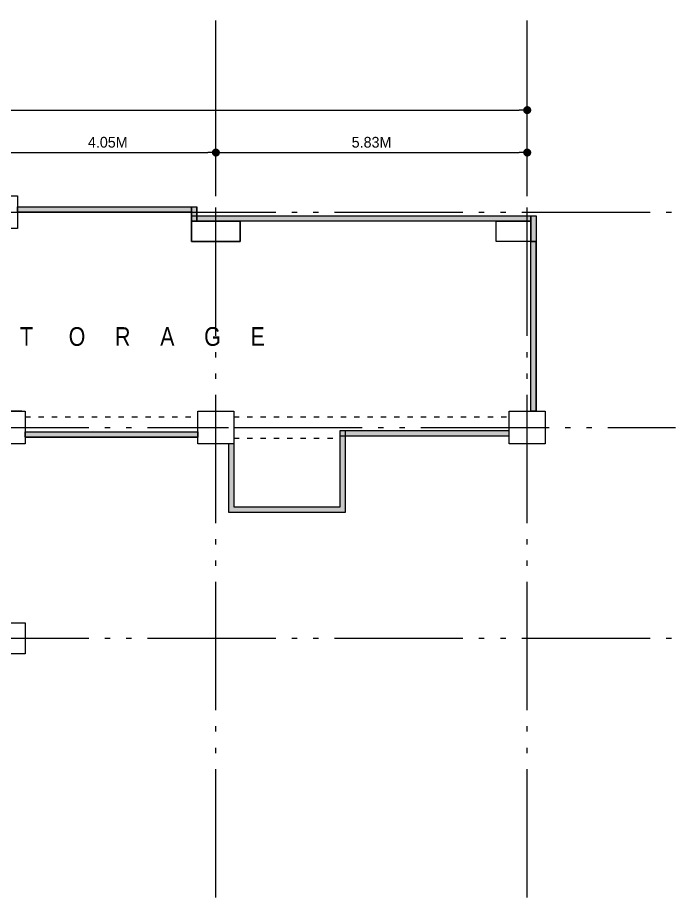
# Model space of a CAD drawing. Header units: metres. Extents: x 1770 to 2101, y 1850 to 1943.
# Drawn here: x 1794.7 to 1807.01, y 1882.57 to 1899.02 of the extents above; entities that cross this region are included whole.
import ezdxf

# ---------------------------------------------------------------- set-up
doc = ezdxf.new("R2010")
doc.units = ezdxf.units.M
doc.linetypes.add('ACAD_ISO05W100', pattern=[33, 24, -3, 0, -3, 0, -3])
doc.linetypes.add('ACAD_ISO07W100', pattern=[3, 0, -3])
for name, color, linetype in [('AR-DIM 1', 7, 'Continuous'), ('COLUMN AND BEAMS', 160, 'Continuous'), ('LOLLIPOP', 80, 'ACAD_ISO05W100'), ('WALLS', 30, 'Continuous')]:
    doc.layers.add(name, color=color, linetype=linetype)
doc.styles.get("Standard").update_dxf_attribs({"font": 'arial.ttf'})
doc.styles.add('style2', font='bahnschrift.ttf')
doc.dimstyles.new('Copy of 100', dxfattribs={"dimtxt": 0.2, "dimasz": 0.15, "dimexe": 0.18, "dimexo": 0.3, "dimgap": 0.09, "dimtad": 1, "dimzin": 0, "dimdsep": 46, "dimtxsty": 'style2', "dimblk": 'DOT', "dimcen": 0.09, "dimclrd": 256, "dimclre": 256, "dimclrt": 256, "dimadec": 0, "dimazin": 0, "dimtfac": 1, "dimtofl": 0, "dimtmove": 0, "dimatfit": 3, "dimldrblk": 'OBLIQUE', "dimfxl": 1, "dimtolj": 1, "dimtzin": 0, "dimarcsym": 0})

# ---------------------------------------------------------------- blocks, each defined once
blk = doc.blocks.new('_Dot')
at = {"color": 0, "linetype": 'ByBlock', "lineweight": -2}
blk.add_line((-0.5, 0), (-1, 0), dxfattribs=at)
at = {"color": 0, "linetype": 'ByBlock', "const_width": 0.5}
blk.add_lwpolyline([(-0.25, 0, 1), (0.25, 0, 1)], format="xyb", close=True, dxfattribs=at)
blk = doc.blocks.new('*D13')
at = {"layer": 'AR-DIM 1', "lineweight": -2, "ltscale": 0.1, "transparency": 16777216}
for p, q in [((1794.37, 1895.681), (1794.37, 1896.677)), ((1798.415, 1895.681), (1798.415, 1896.677)), ((1794.52, 1896.497), (1798.265, 1896.497))]:
    blk.add_line(p, q, dxfattribs=at)
at = {"layer": 'Defpoints', "color": 0, "ltscale": 0.1, "transparency": 16777216}
for p in [(1798.415, 1896.497), (1794.37, 1895.381), (1798.415, 1895.381)]:
    blk.add_point(p, dxfattribs=at)
at = {"layer": 'AR-DIM 1', "lineweight": -2, "ltscale": 0.1, "transparency": 16777216, "xscale": 0.15, "yscale": 0.15, "zscale": 0.15, "rotation": 180}
blk.add_blockref('_Dot', (1794.37, 1896.497), dxfattribs=at)
at = {"layer": 'AR-DIM 1', "lineweight": -2, "ltscale": 0.1, "transparency": 16777216, "xscale": 0.15, "yscale": 0.15, "zscale": 0.15}
blk.add_blockref('_Dot', (1798.415, 1896.497), dxfattribs=at)
at = {"layer": 'AR-DIM 1', "ltscale": 0.1, "transparency": 16777216, "insert": (1796.392, 1896.689), "char_height": 0.2, "attachment_point": 5, "style": 'style2'}
blk.add_mtext('\\A1;4.05M', dxfattribs=at)
blk = doc.blocks.new('_Oblique')
at = {"color": 0, "linetype": 'ByBlock', "lineweight": -2}
blk.add_line((-0.5, -0.5), (0.5, 0.5), dxfattribs=at)
blk = doc.blocks.new('*D14')
at = {"layer": 'AR-DIM 1', "lineweight": -2, "ltscale": 0.1, "transparency": 16777216}
for p, q in [((1798.415, 1895.681), (1798.415, 1896.677)), ((1804.24, 1895.681), (1804.24, 1896.677)), ((1798.565, 1896.497), (1804.09, 1896.497))]:
    blk.add_line(p, q, dxfattribs=at)
at = {"layer": 'Defpoints', "color": 0, "ltscale": 0.1, "transparency": 16777216}
for p in [(1804.24, 1896.497), (1798.415, 1895.381), (1804.24, 1895.381)]:
    blk.add_point(p, dxfattribs=at)
at = {"layer": 'AR-DIM 1', "lineweight": -2, "ltscale": 0.1, "transparency": 16777216, "xscale": 0.15, "yscale": 0.15, "zscale": 0.15, "rotation": 180}
blk.add_blockref('_Dot', (1798.415, 1896.497), dxfattribs=at)
at = {"layer": 'AR-DIM 1', "lineweight": -2, "ltscale": 0.1, "transparency": 16777216, "xscale": 0.15, "yscale": 0.15, "zscale": 0.15}
blk.add_blockref('_Dot', (1804.24, 1896.497), dxfattribs=at)
at = {"layer": 'AR-DIM 1', "ltscale": 0.1, "transparency": 16777216, "insert": (1801.327, 1896.689), "char_height": 0.2, "attachment_point": 5, "style": 'style2'}
blk.add_mtext('\\A1;5.83M', dxfattribs=at)
blk = doc.blocks.new('*D15')
at = {"layer": 'AR-DIM 1', "lineweight": -2, "ltscale": 0.1, "transparency": 16777216}
for p, q in [((1783.505, 1895.681), (1783.505, 1897.471)), ((1804.24, 1895.681), (1804.24, 1897.471)), ((1783.655, 1897.291), (1804.09, 1897.291))]:
    blk.add_line(p, q, dxfattribs=at)
at = {"layer": 'Defpoints', "color": 0, "ltscale": 0.1, "transparency": 16777216}
for p in [(1804.24, 1897.291), (1783.505, 1895.381), (1804.24, 1895.381)]:
    blk.add_point(p, dxfattribs=at)
at = {"layer": 'AR-DIM 1', "lineweight": -2, "ltscale": 0.1, "transparency": 16777216, "xscale": 0.15, "yscale": 0.15, "zscale": 0.15, "rotation": 180}
blk.add_blockref('_Dot', (1783.505, 1897.291), dxfattribs=at)
at = {"layer": 'AR-DIM 1', "lineweight": -2, "ltscale": 0.1, "transparency": 16777216, "xscale": 0.15, "yscale": 0.15, "zscale": 0.15}
blk.add_blockref('_Dot', (1804.24, 1897.291), dxfattribs=at)
at = {"layer": 'AR-DIM 1', "ltscale": 0.1, "transparency": 16777216, "insert": (1793.872, 1897.483), "char_height": 0.2, "attachment_point": 5, "style": 'style2'}
blk.add_mtext('\\A1;20.74M', dxfattribs=at)

msp = doc.modelspace()

# ---------------------------------------------------------------- hatches: boundary and pattern name
at = {"layer": 'WALLS', "ltscale": 0.1}
h = msp.add_hatch(color=256, dxfattribs=at)
h.dxf.hatch_style = 1
h.paths.add_polyline_path([(1794.705, 1895.481), (1794.705, 1895.381), (1797.96, 1895.381), (1797.96, 1895.481)])
h = msp.add_hatch(color=256, dxfattribs=at)
h.dxf.hatch_style = 1
h.paths.add_polyline_path([(1798.06, 1895.481), (1797.96, 1895.481), (1797.96, 1895.381), (1798.06, 1895.381)])
h.paths.add_polyline_path([(1798.06, 1895.381), (1797.96, 1895.381), (1797.96, 1895.211), (1798.06, 1895.211)])
h = msp.add_hatch(color=256, dxfattribs=at)
h.dxf.hatch_style = 1
h.paths.add_polyline_path([(1804.24, 1895.311), (1797.96, 1895.311), (1797.96, 1895.211), (1804.24, 1895.211)])
h.paths.add_polyline_path([(1804.305, 1895.311), (1804.24, 1895.311), (1804.24, 1895.211), (1804.305, 1895.211)])
h = msp.add_hatch(color=256, dxfattribs=at)
h.dxf.hatch_style = 1
h.paths.add_polyline_path([(1804.405, 1895.311), (1804.305, 1895.311), (1804.305, 1894.831), (1804.405, 1894.831)])
h = msp.add_hatch(color=256, dxfattribs=at)
h.dxf.hatch_style = 1
h.paths.add_polyline_path([(1804.405, 1894.831), (1804.305, 1894.831), (1804.305, 1891.661), (1804.405, 1891.661)])
h = msp.add_hatch(color=256, dxfattribs=at)
h.dxf.hatch_style = 1
h.paths.add_polyline_path([(1798.08, 1891.276), (1794.845, 1891.276), (1794.845, 1891.176), (1798.08, 1891.176)])
h = msp.add_hatch(color=256, dxfattribs=at)
h.dxf.hatch_style = 1
h.paths.add_polyline_path([(1803.905, 1891.301), (1802.405, 1891.301), (1800.84, 1891.301), (1800.84, 1891.201), (1802.405, 1891.201), (1803.905, 1891.201)])
h.paths.add_polyline_path([(1800.84, 1891.301), (1800.74, 1891.301), (1800.74, 1891.201), (1800.84, 1891.201)])
h.paths.add_polyline_path([(1800.84, 1891.201), (1800.74, 1891.201), (1800.74, 1889.871), (1798.75, 1889.871), (1798.75, 1891.051), (1798.65, 1891.051), (1798.65, 1889.771), (1800.84, 1889.771)])

# ---------------------------------------------------------------- linework, layer by layer
for p, q in [((1794.705, 1895.381), (1797.15, 1895.381)), ((1797.96, 1895.211), (1797.96, 1895.381)), ((1798.87, 1895.211), (1797.96, 1895.211)), ((1797.96, 1895.211), (1797.96, 1894.831)), ((1803.66, 1895.211), (1798.06, 1895.211)), ((1798.87, 1894.831), (1798.87, 1895.211)), ((1803.66, 1894.831), (1803.66, 1895.211)), ((1803.66, 1895.211), (1804.305, 1895.211)), ((1804.305, 1894.831), (1804.305, 1895.211)), ((1797.96, 1894.831), (1798.87, 1894.831)), ((1804.305, 1894.831), (1803.66, 1894.831)), ((1804.305, 1893.936), (1804.305, 1894.831)), ((1804.405, 1893.936), (1804.405, 1894.831)), ((1804.305, 1891.661), (1804.305, 1893.936)), ((1804.405, 1891.661), (1804.405, 1893.936)), ((1794.785, 1891.661), (1794.175, 1891.661)), ((1798.75, 1891.656), (1798.75, 1889.871)), ((1803.905, 1891.301), (1803.905, 1891.601)), ((1794.845, 1891.276), (1798.08, 1891.276)), ((1800.74, 1889.871), (1800.74, 1891.301)), ((1800.74, 1891.301), (1802.405, 1891.301)), ((1800.74, 1891.201), (1802.405, 1891.201)), ((1800.84, 1889.771), (1800.84, 1891.301)), ((1802.405, 1891.301), (1803.905, 1891.301)), ((1802.405, 1891.201), (1803.905, 1891.201)), ((1798.65, 1891.051), (1798.65, 1889.771)), ((1798.75, 1889.871), (1800.74, 1889.871)), ((1798.65, 1889.771), (1800.84, 1889.771))]:
    msp.add_line(p, q)
at = {"layer": 'COLUMN AND BEAMS'}
for p, q in [((1794.785, 1891.661), (1794.175, 1891.661)), ((1803.905, 1891.556), (1803.905, 1891.656))]:
    msp.add_line(p, q, dxfattribs=at)
at = {"layer": 'COLUMN AND BEAMS', "linetype": 'ACAD_ISO07W100', "ltscale": 0.05}
for p, q in [((1794.845, 1891.556), (1798.08, 1891.556)), ((1798.75, 1891.556), (1803.905, 1891.556)), ((1798.75, 1891.156), (1800.74, 1891.156))]:
    msp.add_line(p, q, dxfattribs=at)
at = {"layer": 'COLUMN AND BEAMS'}
for points in [[(1794.035, 1895.686), (1794.705, 1895.686), (1794.705, 1895.076), (1794.035, 1895.076)], [(1797.96, 1895.211), (1798.87, 1895.211), (1798.87, 1894.831), (1797.96, 1894.831)], [(1803.66, 1895.211), (1804.305, 1895.211), (1804.305, 1894.831), (1803.66, 1894.831)], [(1794.175, 1891.661), (1794.845, 1891.661), (1794.845, 1891.051), (1794.175, 1891.051)], [(1798.08, 1891.661), (1798.75, 1891.661), (1798.75, 1891.051), (1798.08, 1891.051)], [(1803.905, 1891.661), (1804.575, 1891.661), (1804.575, 1891.051), (1803.905, 1891.051)], [(1794.175, 1887.701), (1794.845, 1887.701), (1794.845, 1887.121), (1794.175, 1887.121)]]:
    msp.add_lwpolyline(points, close=True, dxfattribs=at)
for points in [[(1798.75, 1891.656), (1798.75, 1891.276)], [(1803.905, 1891.301), (1803.905, 1891.656)]]:
    msp.add_lwpolyline(points, dxfattribs=at)
at = {"layer": 'LOLLIPOP', "ltscale": 0.1}
for p, q in [((1798.415, 1882.567), (1798.415, 1899.021)), ((1804.24, 1882.567), (1804.24, 1899.021)), ((1779.637, 1895.381), (1807.012, 1895.381)), ((1779.637, 1891.356), (1798.65, 1891.356)), ((1798.75, 1891.356), (1807.012, 1891.356)), ((1779.637, 1887.416), (1807.012, 1887.416))]:
    msp.add_line(p, q, dxfattribs=at)
at = {"layer": 'WALLS', "ltscale": 0.1}
for p, q in [((1794.705, 1895.481), (1797.15, 1895.481)), ((1798.06, 1895.211), (1798.06, 1895.481)), ((1794.705, 1895.381), (1797.15, 1895.381)), ((1797.96, 1895.381), (1797.96, 1895.211)), ((1797.96, 1895.211), (1798.06, 1895.211)), ((1794.845, 1891.276), (1798.08, 1891.276)), ((1794.845, 1891.176), (1798.08, 1891.176))]:
    msp.add_line(p, q, dxfattribs=at)
for points in [[(1797.96, 1895.381), (1794.705, 1895.381), (1794.705, 1895.481), (1797.96, 1895.481)], [(1797.96, 1895.481), (1798.06, 1895.481), (1798.06, 1895.211), (1797.96, 1895.211)], [(1797.96, 1895.311), (1804.305, 1895.311), (1804.305, 1895.211), (1797.96, 1895.211)], [(1804.405, 1894.831), (1804.305, 1894.831), (1804.305, 1895.311), (1804.405, 1895.311)], [(1804.305, 1894.831), (1804.405, 1894.831), (1804.405, 1891.661), (1804.305, 1891.661)], [(1794.845, 1891.276), (1798.08, 1891.276), (1798.08, 1891.176), (1794.845, 1891.176)]]:
    msp.add_lwpolyline(points, close=True, dxfattribs=at)

# ---------------------------------------------------------------- texts
at = {"layer": 'LOLLIPOP', "ltscale": 0.1, "insert": (1793.704, 1893.232), "char_height": 0.34913, "attachment_point": 1}
msp.add_mtext_dynamic_manual_height_columns('{\\fBahnschrift Light SemiCondensed|b0|i0|c0|p34;S       T      O     R     A     G     E}', width=9.15249, gutter_width=1.746, heights=[0], dxfattribs=at)

# ---------------------------------------------------------------- dimensions: what is measured, and where the dimension line sits
at = {"layer": 'AR-DIM 1', "ltscale": 0.1}
for base, p1, p2, override, picture, middle in [((1804.239533441, 1897.290991456), (1783.504533441, 1895.380563479), (1804.239533441, 1895.380563479), {"dimpost": 'M'}, '*D15', (1793.872033441, 1897.483054729)), ((1798.414533441, 1896.496553241), (1794.369533441, 1895.380563479), (1798.414533441, 1895.380563479), {"dimpost": 'M', "dimtmove": 1}, '*D13', (1796.392033441, 1896.688616515)), ((1804.239533441, 1896.496553241), (1798.414533441, 1895.380563479), (1804.239533441, 1895.380563479), {"dimpost": 'M', "dimtmove": 1}, '*D14', (1801.327033441, 1896.688616515))]:
    dim = msp.add_linear_dim(base=base, p1=p1, p2=p2, dimstyle='Copy of 100', override=override, dxfattribs=at)
    dim.commit()
    dim.dimension.update_dxf_attribs({"geometry": picture, "text_midpoint": middle})

doc.saveas('drawing.dxf')
